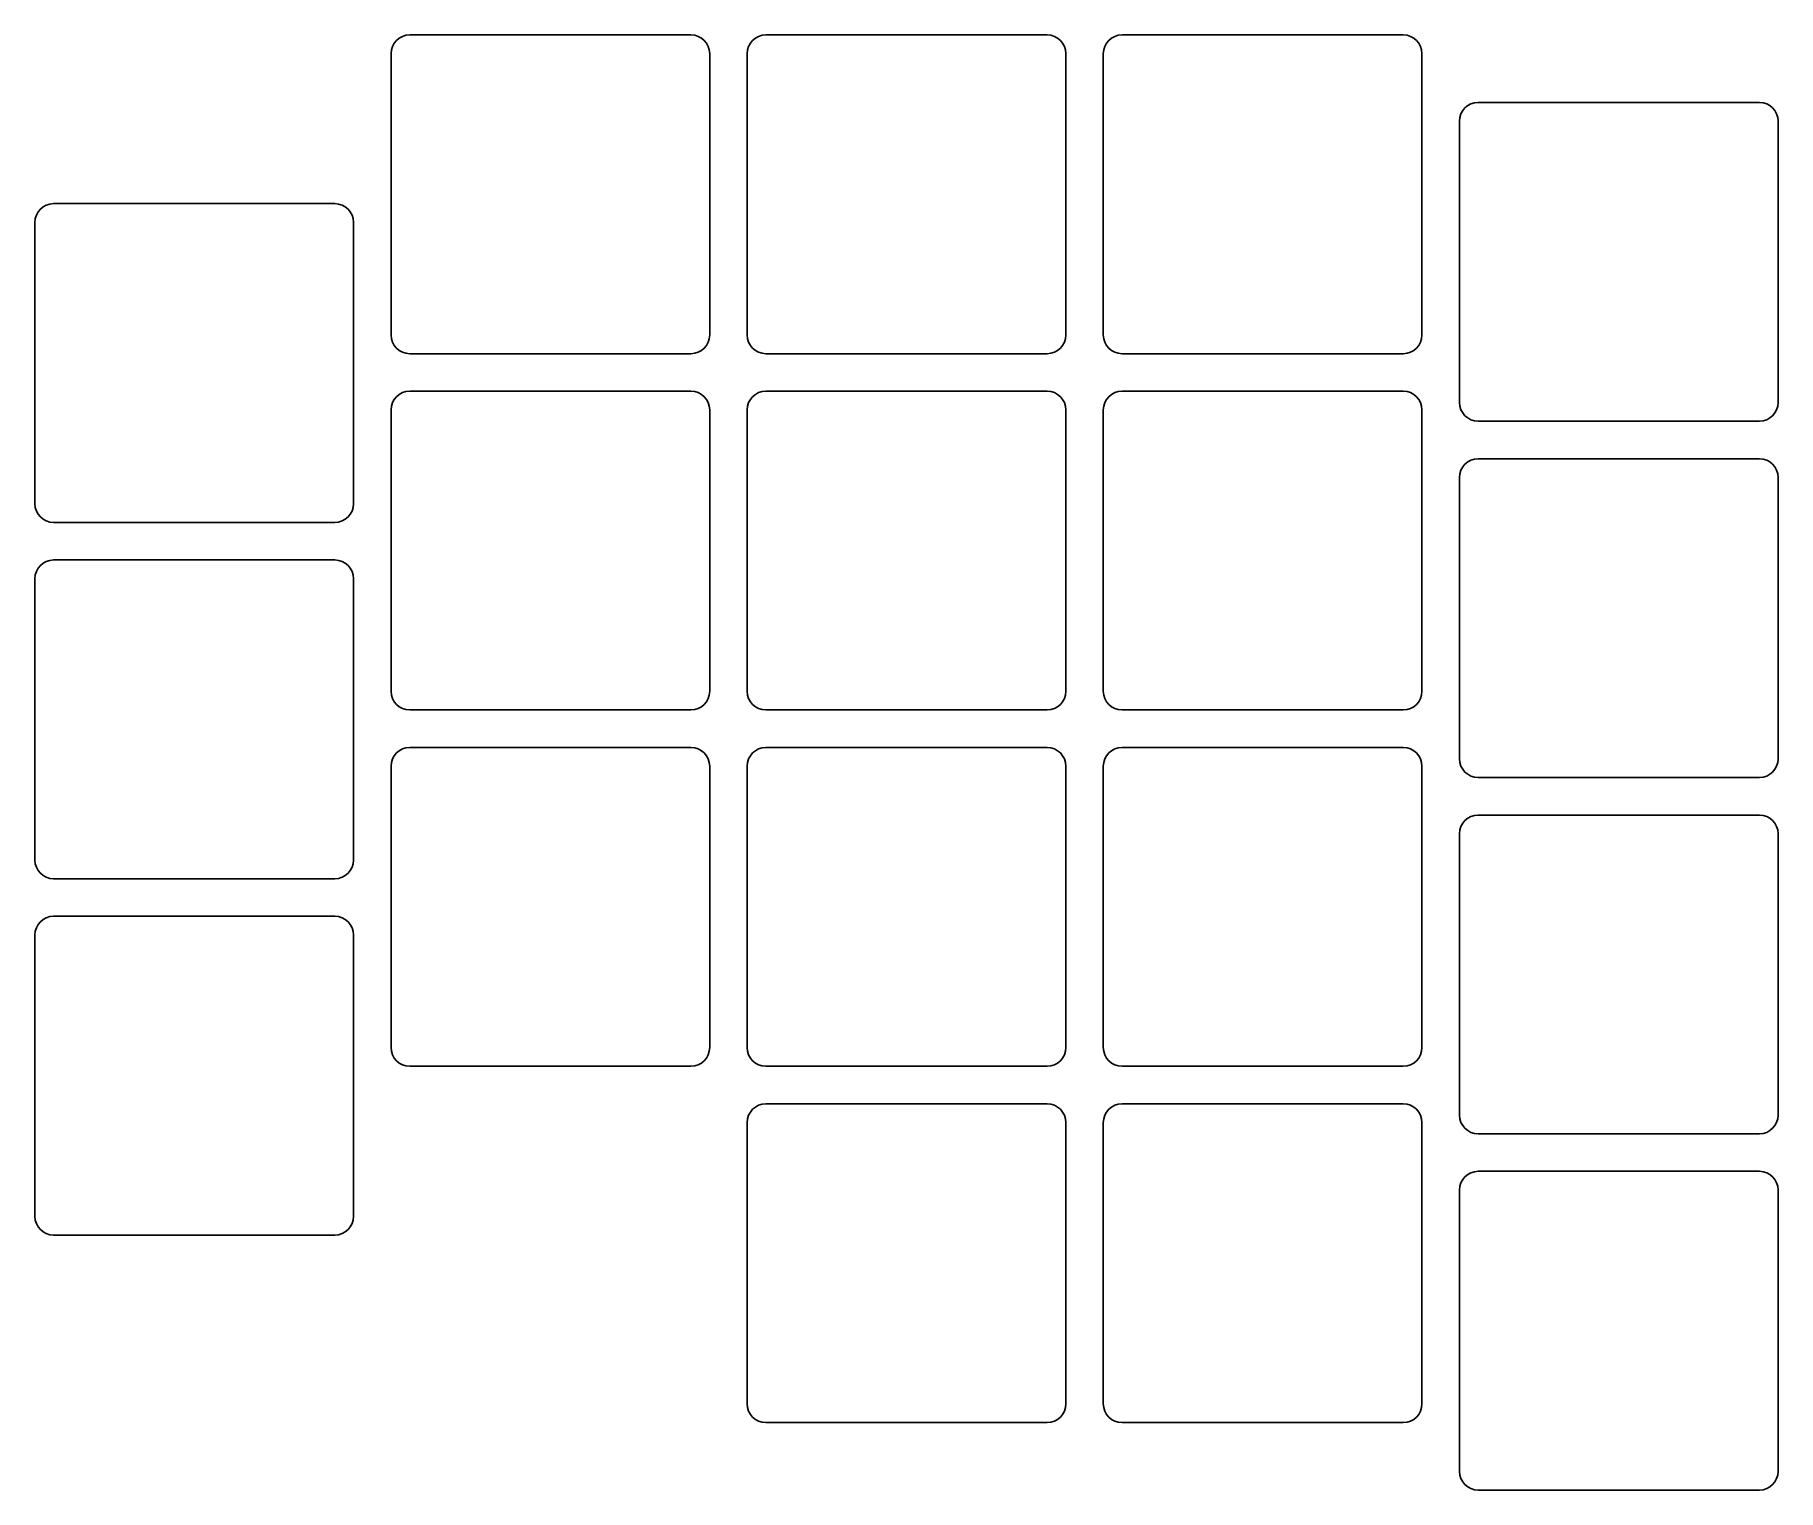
# Model space of a CAD drawing. Header units: millimetres. Extents: x -8.5 to 84.5, y -3.1 to 74.5.
import ezdxf

# ---------------------------------------------------------------- set-up
doc = ezdxf.new("R2010")
doc.units = ezdxf.units.MM

msp = doc.modelspace()

# ---------------------------------------------------------------- linework, layer by layer
for p, q in [((26.5, 74.5), (11.5, 74.5)), ((45.5, 74.5), (30.5, 74.5)), ((64.5, 74.5), (49.5, 74.5)), ((10.5, 73.5), (10.5, 58.5)), ((27.5, 58.5), (27.5, 73.5)), ((29.5, 73.5), (29.5, 58.5)), ((46.5, 58.5), (46.5, 73.5)), ((48.5, 73.5), (48.5, 58.5)), ((65.5, 58.5), (65.5, 73.5)), ((83.5, 70.9), (68.5, 70.9)), ((67.5, 69.9), (67.5, 54.9)), ((84.5, 54.9), (84.5, 69.9)), ((7.5, 65.5), (-7.5, 65.5)), ((-8.5, 64.5), (-8.5, 49.5)), ((8.5, 49.5), (8.5, 64.5)), ((11.5, 57.5), (26.5, 57.5)), ((30.5, 57.5), (45.5, 57.5)), ((49.5, 57.5), (64.5, 57.5)), ((26.5, 55.5), (11.5, 55.5)), ((45.5, 55.5), (30.5, 55.5)), ((64.5, 55.5), (49.5, 55.5)), ((10.5, 54.5), (10.5, 39.5)), ((27.5, 39.5), (27.5, 54.5)), ((29.5, 54.5), (29.5, 39.5)), ((46.5, 39.5), (46.5, 54.5)), ((48.5, 54.5), (48.5, 39.5)), ((65.5, 39.5), (65.5, 54.5)), ((68.5, 53.9), (83.5, 53.9)), ((83.5, 51.9), (68.5, 51.9)), ((67.5, 50.9), (67.5, 35.9)), ((84.5, 35.9), (84.5, 50.9)), ((-7.5, 48.5), (7.5, 48.5)), ((7.5, 46.5), (-7.5, 46.5)), ((-8.5, 45.5), (-8.5, 30.5)), ((8.5, 30.5), (8.5, 45.5)), ((11.5, 38.5), (26.5, 38.5)), ((30.5, 38.5), (45.5, 38.5)), ((49.5, 38.5), (64.5, 38.5)), ((26.5, 36.5), (11.5, 36.5)), ((45.5, 36.5), (30.5, 36.5)), ((64.5, 36.5), (49.5, 36.5)), ((10.5, 35.5), (10.5, 20.5)), ((27.5, 20.5), (27.5, 35.5)), ((29.5, 35.5), (29.5, 20.5)), ((46.5, 20.5), (46.5, 35.5)), ((48.5, 35.5), (48.5, 20.5)), ((65.5, 20.5), (65.5, 35.5)), ((68.5, 34.9), (83.5, 34.9)), ((83.5, 32.9), (68.5, 32.9)), ((67.5, 31.9), (67.5, 16.9)), ((84.5, 16.9), (84.5, 31.9)), ((-7.5, 29.5), (7.5, 29.5)), ((7.5, 27.5), (-7.5, 27.5)), ((-8.5, 26.5), (-8.5, 11.5)), ((8.5, 11.5), (8.5, 26.5)), ((11.5, 19.5), (26.5, 19.5)), ((30.5, 19.5), (45.5, 19.5)), ((49.5, 19.5), (64.5, 19.5)), ((45.5, 17.5), (30.5, 17.5)), ((64.5, 17.5), (49.5, 17.5)), ((29.5, 16.5), (29.5, 1.5)), ((46.5, 1.5), (46.5, 16.5)), ((48.5, 16.5), (48.5, 1.5)), ((65.5, 1.5), (65.5, 16.5)), ((68.5, 15.9), (83.5, 15.9)), ((83.5, 13.9), (68.5, 13.9)), ((67.5, 12.9), (67.5, -2.1)), ((84.5, -2.1), (84.5, 12.9)), ((-7.5, 10.5), (7.5, 10.5)), ((30.5, 0.5), (45.5, 0.5)), ((49.5, 0.5), (64.5, 0.5)), ((68.5, -3.1), (83.5, -3.1))]:
    msp.add_line(p, q)
for centre, start, end in [((11.5, 73.5), 90, 180), ((26.5, 73.5), 0, 90), ((30.5, 73.5), 90, 180), ((45.5, 73.5), 0, 90), ((49.5, 73.5), 90, 180), ((64.5, 73.5), 0, 90), ((68.5, 69.9), 90, 180), ((83.5, 69.9), 0, 90), ((-7.5, 64.5), 90, 180), ((7.5, 64.5), 0, 90), ((11.5, 58.5), 180, 270), ((26.5, 58.5), 270, 0), ((30.5, 58.5), 180, 270), ((45.5, 58.5), 270, 0), ((49.5, 58.5), 180, 270), ((64.5, 58.5), 270, 0), ((11.5, 54.5), 90, 180), ((26.5, 54.5), 0, 90), ((30.5, 54.5), 90, 180), ((45.5, 54.5), 0, 90), ((49.5, 54.5), 90, 180), ((64.5, 54.5), 0, 90), ((68.5, 54.9), 180, 270), ((83.5, 54.9), 270, 0), ((68.5, 50.9), 90, 180), ((83.5, 50.9), 0, 90), ((-7.5, 49.5), 180, 270), ((7.5, 49.5), 270, 0), ((-7.5, 45.5), 90, 180), ((7.5, 45.5), 0, 90), ((11.5, 39.5), 180, 270), ((26.5, 39.5), 270, 0), ((30.5, 39.5), 180, 270), ((45.5, 39.5), 270, 0), ((49.5, 39.5), 180, 270), ((64.5, 39.5), 270, 0), ((11.5, 35.5), 90, 180), ((26.5, 35.5), 0, 90), ((30.5, 35.5), 90, 180), ((45.5, 35.5), 0, 90), ((49.5, 35.5), 90, 180), ((64.5, 35.5), 0, 90), ((68.5, 35.9), 180, 270), ((83.5, 35.9), 270, 0), ((68.5, 31.9), 90, 180), ((83.5, 31.9), 0, 90), ((-7.5, 30.5), 180, 270), ((7.5, 30.5), 270, 0), ((-7.5, 26.5), 90, 180), ((7.5, 26.5), 0, 90), ((11.5, 20.5), 180, 270), ((26.5, 20.5), 270, 0), ((30.5, 20.5), 180, 270), ((45.5, 20.5), 270, 0), ((49.5, 20.5), 180, 270), ((64.5, 20.5), 270, 0), ((30.5, 16.5), 90, 180), ((45.5, 16.5), 0, 90), ((49.5, 16.5), 90, 180), ((64.5, 16.5), 0, 90), ((68.5, 16.9), 180, 270), ((83.5, 16.9), 270, 0), ((68.5, 12.9), 90, 180), ((83.5, 12.9), 0, 90), ((-7.5, 11.5), 180, 270), ((7.5, 11.5), 270, 0), ((30.5, 1.5), 180, 270), ((45.5, 1.5), 270, 0), ((49.5, 1.5), 180, 270), ((64.5, 1.5), 270, 0), ((68.5, -2.1), 180, 270), ((83.5, -2.1), 270, 0)]:
    msp.add_arc(centre, 1, start, end)

doc.saveas('drawing.dxf')
